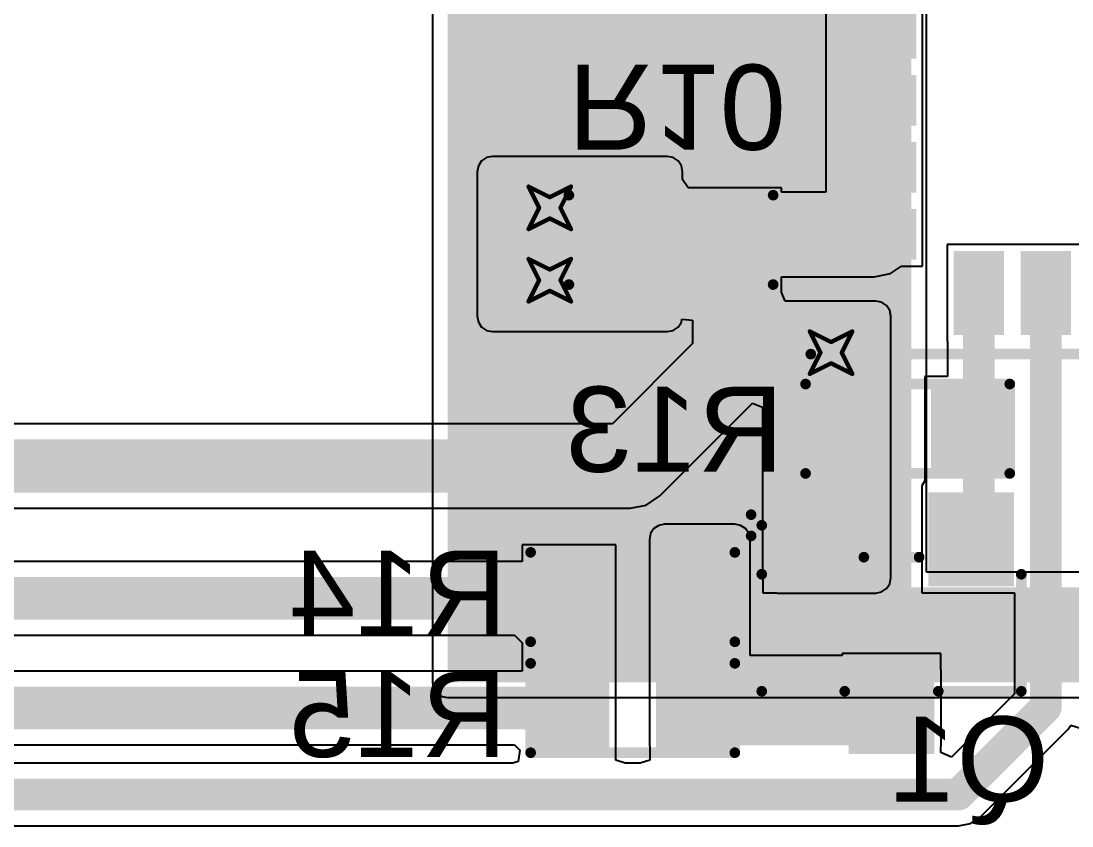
# Model space of a CAD drawing. Header units: inches. Extents: x -0.4 to 12.9, y -0.9 to 6.
# Drawn here: x 2.2214 to 2.7155, y 1.1656 to 1.5438 of the extents above; entities that cross this region are included whole.
import ezdxf

# ---------------------------------------------------------------- set-up
doc = ezdxf.new("R2010")
doc.units = ezdxf.units.IN
doc.header["$MEASUREMENT"] = 0
for name, color, linetype in [('Bottom Layer', 5, 'Continuous'), ('Bottom Overlay', 54, 'Continuous'), ('Bottom Paste', 16, 'Continuous'), ('Bottom Solder', 6, 'Continuous'), ('Drill Drawing', 1, 'Continuous'), ('Top Layer', 1, 'Continuous'), ('Top Solder', 216, 'Continuous'), ('Via Holes', 16, 'Continuous')]:
    doc.layers.add(name, color=color, linetype=linetype)
doc.styles.add('Arial', font='', dxfattribs={"height": 0.2})
doc.styles.get('Arial').set_extended_font_data('Arial')

# ---------------------------------------------------------------- blocks, each defined once
blk = doc.blocks.new('R___0603_B_1')
at = {"layer": 'Bottom Layer'}
for points in [[(-0.045, -0.0175), (-0.045, 0.0175), (-0.015, 0.0175), (-0.015, -0.0175)], [(0.015, -0.0175), (0.015, 0.0175), (0.045, 0.0175), (0.045, -0.0175)]]:
    blk.add_hatch(color=5, dxfattribs=at).paths.add_polyline_path(points)
at = {"layer": 'Bottom Paste'}
for points in [[(-0.045, -0.0175), (-0.045, 0.0175), (-0.015, 0.0175), (-0.015, -0.0175)], [(0.015, -0.0175), (0.015, 0.0175), (0.045, 0.0175), (0.045, -0.0175)]]:
    blk.add_hatch(color=16, dxfattribs=at).paths.add_polyline_path(points)
at = {"layer": 'Bottom Solder'}
for points in [[(-0.049, -0.0215), (-0.049, 0.0215), (-0.011, 0.0215), (-0.011, -0.0215)], [(0.011, -0.0215), (0.011, 0.0215), (0.049, 0.0215), (0.049, -0.0215)]]:
    blk.add_hatch(color=6, dxfattribs=at).paths.add_polyline_path(points)
at = {"layer": 'Bottom Overlay'}
for points in [[(0.048, 0.021, 0.005, 0.005, 0), (-0.048, 0.021, 0.005, 0.005, 0)], [(-0.048, 0.021, 0.005, 0.005, 0), (-0.048, -0.021, 0.005, 0.005, 0)], [(0.048, 0.021, 0.005, 0.005, 0), (0.048, -0.021, 0.005, 0.005, 0)], [(0.048, -0.021, 0.005, 0.005, 0), (-0.048, -0.021, 0.005, 0.005, 0)]]:
    blk.add_lwpolyline(points, format="xyseb", dxfattribs=at)
for points in [[(-0.04925, 0.021, 0.0025, 0.0025, 1), (-0.04675, 0.021, 0.0025, 0.0025, 1)], [(-0.04925, 0.021, 0.0025, 0.0025, 1), (-0.04675, 0.021, 0.0025, 0.0025, 1)], [(0.04675, 0.021, 0.0025, 0.0025, 1), (0.04925, 0.021, 0.0025, 0.0025, 1)], [(0.04675, 0.021, 0.0025, 0.0025, 1), (0.04925, 0.021, 0.0025, 0.0025, 1)], [(-0.04925, -0.021, 0.0025, 0.0025, 1), (-0.04675, -0.021, 0.0025, 0.0025, 1)], [(-0.04925, -0.021, 0.0025, 0.0025, 1), (-0.04675, -0.021, 0.0025, 0.0025, 1)], [(0.04675, -0.021, 0.0025, 0.0025, 1), (0.04925, -0.021, 0.0025, 0.0025, 1)], [(0.04675, -0.021, 0.0025, 0.0025, 1), (0.04925, -0.021, 0.0025, 0.0025, 1)]]:
    blk.add_lwpolyline(points, format="xyseb", close=True, dxfattribs=at)
blk = doc.blocks.new('R___0603_B_2')
at = {"layer": 'Bottom Layer'}
for points in [[(-0.045, -0.0175), (-0.045, 0.0175), (-0.015, 0.0175), (-0.015, -0.0175)], [(0.015, -0.0175), (0.015, 0.0175), (0.045, 0.0175), (0.045, -0.0175)]]:
    blk.add_hatch(color=5, dxfattribs=at).paths.add_polyline_path(points)
at = {"layer": 'Bottom Paste'}
for points in [[(-0.045, -0.0175), (-0.045, 0.0175), (-0.015, 0.0175), (-0.015, -0.0175)], [(0.015, -0.0175), (0.015, 0.0175), (0.045, 0.0175), (0.045, -0.0175)]]:
    blk.add_hatch(color=16, dxfattribs=at).paths.add_polyline_path(points)
at = {"layer": 'Bottom Solder'}
for points in [[(-0.049, -0.0215), (-0.049, 0.0215), (-0.011, 0.0215), (-0.011, -0.0215)], [(0.011, -0.0215), (0.011, 0.0215), (0.049, 0.0215), (0.049, -0.0215)]]:
    blk.add_hatch(color=6, dxfattribs=at).paths.add_polyline_path(points)
at = {"layer": 'Bottom Overlay'}
for points in [[(-0.048, 0.021, 0.005, 0.005, 0), (0.048, 0.021, 0.005, 0.005, 0)], [(-0.048, -0.021, 0.005, 0.005, 0), (-0.048, 0.021, 0.005, 0.005, 0)], [(0.048, -0.021, 0.005, 0.005, 0), (0.048, 0.021, 0.005, 0.005, 0)], [(-0.048, -0.021, 0.005, 0.005, 0), (0.048, -0.021, 0.005, 0.005, 0)]]:
    blk.add_lwpolyline(points, format="xyseb", dxfattribs=at)
for points in [[(-0.04925, 0.021, 0.0025, 0.0025, 1), (-0.04675, 0.021, 0.0025, 0.0025, 1)], [(-0.04925, 0.021, 0.0025, 0.0025, 1), (-0.04675, 0.021, 0.0025, 0.0025, 1)], [(0.04675, 0.021, 0.0025, 0.0025, 1), (0.04925, 0.021, 0.0025, 0.0025, 1)], [(0.04675, 0.021, 0.0025, 0.0025, 1), (0.04925, 0.021, 0.0025, 0.0025, 1)], [(-0.04925, -0.021, 0.0025, 0.0025, 1), (-0.04675, -0.021, 0.0025, 0.0025, 1)], [(-0.04925, -0.021, 0.0025, 0.0025, 1), (-0.04675, -0.021, 0.0025, 0.0025, 1)], [(0.04675, -0.021, 0.0025, 0.0025, 1), (0.04925, -0.021, 0.0025, 0.0025, 1)], [(0.04675, -0.021, 0.0025, 0.0025, 1), (0.04925, -0.021, 0.0025, 0.0025, 1)]]:
    blk.add_lwpolyline(points, format="xyseb", close=True, dxfattribs=at)
blk = doc.blocks.new('R___0603_B_3')
at = {"layer": 'Bottom Layer'}
for points in [[(-0.045, -0.0175), (-0.045, 0.0175), (-0.015, 0.0175), (-0.015, -0.0175)], [(0.015, -0.0175), (0.015, 0.0175), (0.045, 0.0175), (0.045, -0.0175)]]:
    blk.add_hatch(color=5, dxfattribs=at).paths.add_polyline_path(points)
at = {"layer": 'Bottom Paste'}
for points in [[(-0.045, -0.0175), (-0.045, 0.0175), (-0.015, 0.0175), (-0.015, -0.0175)], [(0.015, -0.0175), (0.015, 0.0175), (0.045, 0.0175), (0.045, -0.0175)]]:
    blk.add_hatch(color=16, dxfattribs=at).paths.add_polyline_path(points)
at = {"layer": 'Bottom Solder'}
for points in [[(-0.049, -0.0215), (-0.049, 0.0215), (-0.011, 0.0215), (-0.011, -0.0215)], [(0.011, -0.0215), (0.011, 0.0215), (0.049, 0.0215), (0.049, -0.0215)]]:
    blk.add_hatch(color=6, dxfattribs=at).paths.add_polyline_path(points)
at = {"layer": 'Bottom Overlay'}
for points in [[(-0.048, 0.021, 0.005, 0.005, 0), (0.048, 0.021, 0.005, 0.005, 0)], [(-0.048, -0.021, 0.005, 0.005, 0), (-0.048, 0.021, 0.005, 0.005, 0)], [(0.048, -0.021, 0.005, 0.005, 0), (0.048, 0.021, 0.005, 0.005, 0)], [(-0.048, -0.021, 0.005, 0.005, 0), (0.048, -0.021, 0.005, 0.005, 0)]]:
    blk.add_lwpolyline(points, format="xyseb", dxfattribs=at)
for points in [[(-0.04925, 0.021, 0.0025, 0.0025, 1), (-0.04675, 0.021, 0.0025, 0.0025, 1)], [(-0.04925, 0.021, 0.0025, 0.0025, 1), (-0.04675, 0.021, 0.0025, 0.0025, 1)], [(0.04675, 0.021, 0.0025, 0.0025, 1), (0.04925, 0.021, 0.0025, 0.0025, 1)], [(0.04675, 0.021, 0.0025, 0.0025, 1), (0.04925, 0.021, 0.0025, 0.0025, 1)], [(-0.04925, -0.021, 0.0025, 0.0025, 1), (-0.04675, -0.021, 0.0025, 0.0025, 1)], [(-0.04925, -0.021, 0.0025, 0.0025, 1), (-0.04675, -0.021, 0.0025, 0.0025, 1)], [(0.04675, -0.021, 0.0025, 0.0025, 1), (0.04925, -0.021, 0.0025, 0.0025, 1)], [(0.04675, -0.021, 0.0025, 0.0025, 1), (0.04925, -0.021, 0.0025, 0.0025, 1)]]:
    blk.add_lwpolyline(points, format="xyseb", close=True, dxfattribs=at)
blk = doc.blocks.new('S___23_B_4')
at = {"layer": 'Bottom Layer'}
for points in [[(-0.05354, 0.05748), (-0.02126, 0.05748), (-0.02126, 0.02126), (-0.05354, 0.02126)], [(0.02126, 0.05748), (0.05354, 0.05748), (0.05354, 0.02126), (0.02126, 0.02126)], [(-0.01614, -0.02126), (0.01614, -0.02126), (0.01614, -0.05748), (-0.01614, -0.05748)]]:
    blk.add_hatch(color=5, dxfattribs=at).paths.add_polyline_path(points)
at = {"layer": 'Bottom Paste'}
for points in [[(-0.05354, 0.05748), (-0.02126, 0.05748), (-0.02126, 0.02126), (-0.05354, 0.02126)], [(0.02126, 0.05748), (0.05354, 0.05748), (0.05354, 0.02126), (0.02126, 0.02126)], [(-0.01614, -0.02126), (0.01614, -0.02126), (0.01614, -0.05748), (-0.01614, -0.05748)]]:
    blk.add_hatch(color=16, dxfattribs=at).paths.add_polyline_path(points)
at = {"layer": 'Bottom Solder'}
for points in [[(-0.05754, 0.06148), (-0.01726, 0.06148), (-0.01726, 0.01726), (-0.05754, 0.01726)], [(0.01726, 0.06148), (0.05754, 0.06148), (0.05754, 0.01726), (0.01726, 0.01726)], [(-0.02014, -0.01726), (0.02014, -0.01726), (0.02014, -0.06148), (-0.02014, -0.06148)]]:
    blk.add_hatch(color=6, dxfattribs=at).paths.add_polyline_path(points)
at = {"layer": 'Bottom Overlay'}
for points in [[(-0.066, 0.051, 0.005, 0.005, 0), (-0.061, 0.046, 0.005, 0.005, 0)], [(-0.066, 0.041, 0.005, 0.005, 0), (-0.066, 0.051, 0.005, 0.005, 0)], [(-0.066, 0.041, 0.005, 0.005, 0), (-0.061, 0.046, 0.005, 0.005, 0)], [(-0.013, 0.031, 0.005, 0.005, 0), (0.013, 0.031, 0.005, 0.005, 0)], [(-0.061, -0.032, 0.005, 0.005, 0), (-0.061, 0.023, 0.005, 0.005, 0)], [(0.061, -0.032, 0.005, 0.005, 0), (0.061, 0.023, 0.005, 0.005, 0)], [(-0.061, -0.032, 0.005, 0.005, 0), (-0.022, -0.032, 0.005, 0.005, 0)], [(0.022, -0.032, 0.005, 0.005, 0), (0.061, -0.032, 0.005, 0.005, 0)]]:
    blk.add_lwpolyline(points, format="xyseb", dxfattribs=at)
for points in [[(-0.06725, 0.051, 0.0025, 0.0025, 1), (-0.06475, 0.051, 0.0025, 0.0025, 1)], [(-0.06725, 0.051, 0.0025, 0.0025, 1), (-0.06475, 0.051, 0.0025, 0.0025, 1)], [(-0.06225, 0.046, 0.0025, 0.0025, 1), (-0.05975, 0.046, 0.0025, 0.0025, 1)], [(-0.06225, 0.046, 0.0025, 0.0025, 1), (-0.05975, 0.046, 0.0025, 0.0025, 1)], [(-0.06725, 0.041, 0.0025, 0.0025, 1), (-0.06475, 0.041, 0.0025, 0.0025, 1)], [(-0.06725, 0.041, 0.0025, 0.0025, 1), (-0.06475, 0.041, 0.0025, 0.0025, 1)], [(-0.01425, 0.031, 0.0025, 0.0025, 1), (-0.01175, 0.031, 0.0025, 0.0025, 1)], [(0.01175, 0.031, 0.0025, 0.0025, 1), (0.01425, 0.031, 0.0025, 0.0025, 1)], [(-0.06225, 0.023, 0.0025, 0.0025, 1), (-0.05975, 0.023, 0.0025, 0.0025, 1)], [(0.05975, 0.023, 0.0025, 0.0025, 1), (0.06225, 0.023, 0.0025, 0.0025, 1)], [(-0.06225, -0.032, 0.0025, 0.0025, 1), (-0.05975, -0.032, 0.0025, 0.0025, 1)], [(-0.06225, -0.032, 0.0025, 0.0025, 1), (-0.05975, -0.032, 0.0025, 0.0025, 1)], [(-0.02325, -0.032, 0.0025, 0.0025, 1), (-0.02075, -0.032, 0.0025, 0.0025, 1)], [(0.02075, -0.032, 0.0025, 0.0025, 1), (0.02325, -0.032, 0.0025, 0.0025, 1)], [(0.05975, -0.032, 0.0025, 0.0025, 1), (0.06225, -0.032, 0.0025, 0.0025, 1)], [(0.05975, -0.032, 0.0025, 0.0025, 1), (0.06225, -0.032, 0.0025, 0.0025, 1)]]:
    blk.add_lwpolyline(points, format="xyseb", close=True, dxfattribs=at)
blk = doc.blocks.new('ESP32_MINI_1_N4_B_5')
at = {"layer": 'Bottom Layer'}
for points in [[(-0.2126, 0.22244), (-0.2126, 0.25394), (-0.19685, 0.25394), (-0.19685, 0.22244)], [(-0.1811, 0.22244), (-0.1811, 0.25394), (-0.16535, 0.25394), (-0.16535, 0.22244)], [(-0.14961, 0.22244), (-0.14961, 0.25394), (-0.13386, 0.25394), (-0.13386, 0.22244)], [(-0.11811, 0.22244), (-0.11811, 0.25394), (-0.10236, 0.25394), (-0.10236, 0.22244)], [(-0.24803, 0.19685), (-0.21654, 0.19685), (-0.21654, 0.1811), (-0.24803, 0.1811)], [(-0.24803, 0.16535), (-0.21654, 0.16535), (-0.21654, 0.14961), (-0.24803, 0.14961)]]:
    blk.add_hatch(color=5, dxfattribs=at).paths.add_polyline_path(points)
at = {"layer": 'Bottom Paste'}
for points in [[(-0.2126, 0.22244), (-0.2126, 0.25394), (-0.19685, 0.25394), (-0.19685, 0.22244)], [(-0.1811, 0.22244), (-0.1811, 0.25394), (-0.16535, 0.25394), (-0.16535, 0.22244)], [(-0.14961, 0.22244), (-0.14961, 0.25394), (-0.13386, 0.25394), (-0.13386, 0.22244)], [(-0.11811, 0.22244), (-0.11811, 0.25394), (-0.10236, 0.25394), (-0.10236, 0.22244)], [(-0.24803, 0.19685), (-0.21654, 0.19685), (-0.21654, 0.1811), (-0.24803, 0.1811)], [(-0.24803, 0.16535), (-0.21654, 0.16535), (-0.21654, 0.14961), (-0.24803, 0.14961)]]:
    blk.add_hatch(color=16, dxfattribs=at).paths.add_polyline_path(points)
at = {"layer": 'Bottom Solder'}
for points in [[(-0.2166, 0.21844), (-0.2166, 0.25794), (-0.19285, 0.25794), (-0.19285, 0.21844)], [(-0.1851, 0.21844), (-0.1851, 0.25794), (-0.16135, 0.25794), (-0.16135, 0.21844)], [(-0.15361, 0.21844), (-0.15361, 0.25794), (-0.12986, 0.25794), (-0.12986, 0.21844)], [(-0.12211, 0.21844), (-0.12211, 0.25794), (-0.09836, 0.25794), (-0.09836, 0.21844)], [(-0.25203, 0.20085), (-0.21254, 0.20085), (-0.21254, 0.1771), (-0.25203, 0.1771)], [(-0.25203, 0.16935), (-0.21254, 0.16935), (-0.21254, 0.14561), (-0.25203, 0.14561)]]:
    blk.add_hatch(color=6, dxfattribs=at).paths.add_polyline_path(points)
at = {"layer": 'Bottom Overlay'}
for points in [[(-0.261, 0.268, 0.005, 0.005, 0), (0.262, 0.268, 0.005, 0.005, 0)], [(-0.261, 0.268, 0.005, 0.005, 0), (-0.261, -0.2815, 0.005, 0.005, 0)]]:
    blk.add_lwpolyline(points, format="xyseb", dxfattribs=at)
blk.add_lwpolyline([(-0.26225, 0.268, 0.0025, 0.0025, 1), (-0.25975, 0.268, 0.0025, 0.0025, 1)], format="xyseb", close=True, dxfattribs=at)
blk.add_lwpolyline([(-0.26225, 0.268, 0.0025, 0.0025, 1), (-0.25975, 0.268, 0.0025, 0.0025, 1)], format="xyseb", close=True, dxfattribs=at)
blk = doc.blocks.new('R___0603_B_14')
at = {"layer": 'Bottom Layer'}
for points in [[(-0.045, -0.0175), (-0.045, 0.0175), (-0.015, 0.0175), (-0.015, -0.0175)], [(0.015, -0.0175), (0.015, 0.0175), (0.045, 0.0175), (0.045, -0.0175)]]:
    blk.add_hatch(color=5, dxfattribs=at).paths.add_polyline_path(points)
at = {"layer": 'Bottom Paste'}
for points in [[(-0.045, -0.0175), (-0.045, 0.0175), (-0.015, 0.0175), (-0.015, -0.0175)], [(0.015, -0.0175), (0.015, 0.0175), (0.045, 0.0175), (0.045, -0.0175)]]:
    blk.add_hatch(color=16, dxfattribs=at).paths.add_polyline_path(points)
at = {"layer": 'Bottom Solder'}
for points in [[(-0.049, -0.0215), (-0.049, 0.0215), (-0.011, 0.0215), (-0.011, -0.0215)], [(0.011, -0.0215), (0.011, 0.0215), (0.049, 0.0215), (0.049, -0.0215)]]:
    blk.add_hatch(color=6, dxfattribs=at).paths.add_polyline_path(points)
at = {"layer": 'Bottom Overlay'}
for points in [[(-0.048, -0.021, 0.005, 0.005, 0), (-0.048, 0.021, 0.005, 0.005, 0)], [(-0.048, 0.021, 0.005, 0.005, 0), (0.048, 0.021, 0.005, 0.005, 0)], [(0.048, -0.021, 0.005, 0.005, 0), (0.048, 0.021, 0.005, 0.005, 0)], [(-0.048, -0.021, 0.005, 0.005, 0), (0.048, -0.021, 0.005, 0.005, 0)]]:
    blk.add_lwpolyline(points, format="xyseb", dxfattribs=at)
for points in [[(-0.04925, 0.021, 0.0025, 0.0025, 1), (-0.04675, 0.021, 0.0025, 0.0025, 1)], [(-0.04925, 0.021, 0.0025, 0.0025, 1), (-0.04675, 0.021, 0.0025, 0.0025, 1)], [(0.04675, 0.021, 0.0025, 0.0025, 1), (0.04925, 0.021, 0.0025, 0.0025, 1)], [(0.04675, 0.021, 0.0025, 0.0025, 1), (0.04925, 0.021, 0.0025, 0.0025, 1)], [(-0.04925, -0.021, 0.0025, 0.0025, 1), (-0.04675, -0.021, 0.0025, 0.0025, 1)], [(-0.04925, -0.021, 0.0025, 0.0025, 1), (-0.04675, -0.021, 0.0025, 0.0025, 1)], [(0.04675, -0.021, 0.0025, 0.0025, 1), (0.04925, -0.021, 0.0025, 0.0025, 1)], [(0.04675, -0.021, 0.0025, 0.0025, 1), (0.04925, -0.021, 0.0025, 0.0025, 1)]]:
    blk.add_lwpolyline(points, format="xyseb", close=True, dxfattribs=at)

msp = doc.modelspace()

# ---------------------------------------------------------------- hatches: boundary and pattern name
at = {"layer": 'Bottom Layer'}
for points in [[(2.44302, 1.47305), (2.44302, 1.40508), (2.52525, 1.40508), (2.52525, 1.47305)], [(2.57711, 1.28214), (2.62325, 1.28214), (2.62325, 1.40508), (2.57711, 1.40508)], [(2.524, 1.2131), (2.557, 1.2131), (2.557, 1.30025), (2.524, 1.30025)], [(2.524, 1.2034), (2.6468, 1.2034), (2.6468, 1.2385), (2.524, 1.2385)]]:
    msp.add_hatch(color=5, dxfattribs=at).paths.add_polyline_path(points)
h = msp.add_hatch(color=5, dxfattribs=at)
edge = h.paths.add_edge_path()
edge.add_arc((2.47, 1.45605), 0.01181, 0, 360)
h = msp.add_hatch(color=5, dxfattribs=at)
edge = h.paths.add_edge_path()
edge.add_arc((2.47, 1.42205), 0.01181, 0, 360)
h = msp.add_hatch(color=5, dxfattribs=at)
edge = h.paths.add_edge_path()
edge.add_arc((2.60225, 1.388), 0.01181, 0, 360)
at = {"layer": 'Bottom Solder'}
h = msp.add_hatch(color=6, dxfattribs=at)
edge = h.paths.add_edge_path()
edge.add_arc((2.47, 1.45605), 0.01581, 0, 360)
h = msp.add_hatch(color=6, dxfattribs=at)
edge = h.paths.add_edge_path()
edge.add_arc((2.47, 1.42205), 0.01581, 0, 360)
h = msp.add_hatch(color=6, dxfattribs=at)
edge = h.paths.add_edge_path()
edge.add_arc((2.60225, 1.388), 0.01581, 0, 360)
at = {"layer": 'Top Layer'}
for points in [[(2.422, 1.23302), (2.63992, 1.23302), (2.63992, 2.25258), (2.422, 2.25258)], [(2.57195, 1.23302), (2.89495, 1.23302), (2.89495, 1.27767), (2.57195, 1.27767)]]:
    msp.add_hatch(color=1, dxfattribs=at).paths.add_polyline_path(points)
h = msp.add_hatch(color=1, dxfattribs=at)
edge = h.paths.add_edge_path()
edge.add_arc((2.47, 1.45605), 0.01181, 0, 360)
h = msp.add_hatch(color=1, dxfattribs=at)
edge = h.paths.add_edge_path()
edge.add_arc((2.47, 1.42205), 0.01181, 0, 360)
h = msp.add_hatch(color=1, dxfattribs=at)
edge = h.paths.add_edge_path()
edge.add_arc((2.60225, 1.388), 0.01181, 0, 360)
at = {"layer": 'Top Solder'}
h = msp.add_hatch(color=216, dxfattribs=at)
edge = h.paths.add_edge_path()
edge.add_arc((2.47, 1.45605), 0.01581, 0, 360)
h = msp.add_hatch(color=216, dxfattribs=at)
edge = h.paths.add_edge_path()
edge.add_arc((2.47, 1.42205), 0.01581, 0, 360)
h = msp.add_hatch(color=216, dxfattribs=at)
edge = h.paths.add_edge_path()
edge.add_arc((2.60225, 1.388), 0.01581, 0, 360)
at = {"layer": 'Via Holes'}
h = msp.add_hatch(color=7, dxfattribs=at)
edge = h.paths.add_edge_path()
edge.add_arc((2.47, 1.45605), 0.00591, 0, 360)
h = msp.add_hatch(color=7, dxfattribs=at)
edge = h.paths.add_edge_path()
edge.add_arc((2.47, 1.42205), 0.00591, 0, 360)
h = msp.add_hatch(color=7, dxfattribs=at)
edge = h.paths.add_edge_path()
edge.add_arc((2.60225, 1.388), 0.00591, 0, 360)

# ---------------------------------------------------------------- linework, layer by layer
at = {"layer": 'Bottom Layer'}
for p, q in [((2.59976, 1.54969), (2.59976, 1.52645)), ((2.64525, 1.52645), (2.64525, 1.54969)), ((2.59976, 1.52645), (2.59976, 1.5232)), ((2.59976, 1.5232), (2.59976, 1.5182)), ((2.64525, 1.52145), (2.64525, 1.52645)), ((2.59976, 1.5182), (2.59976, 1.49495)), ((2.64525, 1.5182), (2.64525, 1.52145)), ((2.64525, 1.49495), (2.64525, 1.5182)), ((2.59976, 1.49495), (2.59976, 1.4917)), ((2.64525, 1.48995), (2.64525, 1.49495)), ((2.59976, 1.4917), (2.59976, 1.4867)), ((2.64525, 1.4867), (2.64525, 1.48995)), ((2.59976, 1.4867), (2.59976, 1.46346)), ((2.64525, 1.4602), (2.64525, 1.4867)), ((2.43797, 1.4781), (2.43643, 1.47578)), ((2.44029, 1.47964), (2.43797, 1.4781)), ((2.44302, 1.48019), (2.44029, 1.47964)), ((2.52525, 1.48019), (2.44302, 1.48019)), ((2.52798, 1.47964), (2.52525, 1.48019)), ((2.5303, 1.4781), (2.52798, 1.47964)), ((2.53185, 1.47578), (2.5303, 1.4781)), ((2.43643, 1.47578), (2.43588, 1.47305)), ((2.43588, 1.47305), (2.43588, 1.40508)), ((2.53239, 1.47305), (2.53185, 1.47578)), ((2.53239, 1.46942), (2.53239, 1.47305)), ((2.535, 1.4655), (2.53239, 1.46942)), ((2.53739, 1.4655), (2.535, 1.4655)), ((2.579, 1.4655), (2.53739, 1.4655)), ((2.579, 1.46346), (2.579, 1.4655)), ((2.59976, 1.46346), (2.579, 1.46346)), ((2.64525, 1.45846), (2.64525, 1.4602)), ((2.64525, 1.4602), (2.64525, 1.4602)), ((2.64525, 1.4552), (2.64525, 1.45846)), ((2.64525, 1.45846), (2.64525, 1.45846)), ((2.64525, 1.42871), (2.64525, 1.4552)), ((2.68659, 1.43877), (2.65684, 1.43877)), ((2.65684, 1.43877), (2.65684, 1.39328)), ((2.68834, 1.43877), (2.68659, 1.43877)), ((2.68659, 1.43877), (2.68659, 1.43877)), ((2.71484, 1.43877), (2.68834, 1.43877)), ((2.68834, 1.43877), (2.68834, 1.43877)), ((2.71984, 1.43877), (2.71484, 1.43877)), ((2.63011, 1.42521), (2.63534, 1.42871)), ((2.63534, 1.42871), (2.64525, 1.42871)), ((2.579, 1.4165), (2.579, 1.4237)), ((2.579, 1.4237), (2.62251, 1.4237)), ((2.62251, 1.4237), (2.63011, 1.42521)), ((2.58072, 1.41221), (2.579, 1.4165)), ((2.579, 1.4165), (2.579, 1.4165)), ((2.579, 1.4165), (2.579, 1.4165)), ((2.579, 1.4165), (2.579, 1.4165)), ((2.62325, 1.41221), (2.58072, 1.41221)), ((2.62599, 1.41167), (2.62325, 1.41221)), ((2.6283, 1.41012), (2.62599, 1.41167)), ((2.62985, 1.40781), (2.6283, 1.41012)), ((2.43588, 1.40508), (2.43643, 1.40235)), ((2.53185, 1.40235), (2.53212, 1.40371)), ((2.53212, 1.40371), (2.53712, 1.40322)), ((2.53712, 1.40322), (2.53712, 1.39224)), ((2.63039, 1.40508), (2.62985, 1.40781)), ((2.63039, 1.28214), (2.63039, 1.40508)), ((2.43643, 1.40235), (2.43797, 1.40003)), ((2.43797, 1.40003), (2.44029, 1.39848)), ((2.44029, 1.39848), (2.44302, 1.39794)), ((2.52525, 1.39794), (2.52798, 1.39848)), ((2.52798, 1.39848), (2.5303, 1.40003)), ((2.5303, 1.40003), (2.53185, 1.40235)), ((2.44302, 1.39794), (2.52525, 1.39794)), ((2.65684, 1.39328), (2.65693, 1.39328)), ((2.65693, 1.39328), (2.65693, 1.37675)), ((2.53712, 1.39224), (2.49952, 1.35463)), ((2.65693, 1.37675), (2.64625, 1.37675)), ((2.64625, 1.37675), (2.64625, 1.32775)), ((2.52181, 1.32069), (2.56536, 1.36424)), ((2.56536, 1.36424), (2.56998, 1.36232)), ((2.56998, 1.36232), (2.56998, 1.28214)), ((2.49952, 1.35463), (1.77275, 1.35463)), ((2.64625, 1.32775), (2.64492, 1.32536)), ((2.64492, 1.32536), (2.64492, 1.32536)), ((2.64492, 1.32536), (2.64492, 1.27514)), ((2.51536, 1.31638), (2.52181, 1.32069)), ((1.78099, 1.31487), (2.50775, 1.31487)), ((2.50775, 1.31487), (2.51536, 1.31638)), ((2.51895, 1.3053), (2.51741, 1.30298)), ((2.52127, 1.30685), (2.51895, 1.3053)), ((2.524, 1.30739), (2.52127, 1.30685)), ((2.557, 1.30739), (2.524, 1.30739)), ((2.55973, 1.30685), (2.557, 1.30739)), ((2.56205, 1.3053), (2.55973, 1.30685)), ((2.56359, 1.30298), (2.56205, 1.3053)), ((2.51741, 1.30298), (2.51686, 1.30025)), ((2.51686, 1.30025), (2.51686, 1.2385)), ((2.56414, 1.30025), (2.56359, 1.30298)), ((2.56414, 1.24564), (2.56414, 1.30025)), ((2.501, 1.29764), (2.457, 1.29764)), ((2.457, 1.29764), (2.457, 1.2899)), ((2.501, 1.2505), (2.501, 1.29764)), ((2.457, 1.2899), (2.12493, 1.2899)), ((2.56998, 1.28214), (2.57011, 1.28145)), ((2.57011, 1.28145), (2.57011, 1.27514)), ((2.62985, 1.27941), (2.63039, 1.28214)), ((2.57011, 1.27514), (2.57642, 1.27514)), ((2.57642, 1.27514), (2.57711, 1.275)), ((2.57711, 1.275), (2.62325, 1.275)), ((2.62325, 1.275), (2.62599, 1.27555)), ((2.62599, 1.27555), (2.6283, 1.2771)), ((2.6283, 1.2771), (2.62985, 1.27941)), ((2.64492, 1.27514), (2.68843, 1.27514)), ((2.68843, 1.27514), (2.68843, 1.22762)), ((2.12769, 1.25524), (2.45346, 1.25524)), ((2.45346, 1.25524), (2.457, 1.2517)), ((2.457, 1.2517), (2.457, 1.2455)), ((2.501, 1.24864), (2.501, 1.2505)), ((2.457, 1.2455), (2.457, 1.24364)), ((2.501, 1.24364), (2.501, 1.24864)), ((2.60751, 1.24564), (2.56414, 1.24564)), ((2.6538, 1.24662), (2.60751, 1.24662)), ((2.60751, 1.24662), (2.60751, 1.24564)), ((2.6538, 1.23919), (2.6538, 1.24662)), ((2.457, 1.24364), (2.457, 1.23833)), ((2.501, 1.20015), (2.501, 1.24364)), ((2.457, 1.23833), (1.54918, 1.23833)), ((2.51686, 1.2385), (2.51686, 1.2034)), ((2.65393, 1.2385), (2.6538, 1.23919)), ((2.65393, 1.2034), (2.65393, 1.2385)), ((2.68843, 1.22762), (2.6588, 1.19798)), ((2.67254, 1.16991), (2.71367, 1.21104)), ((2.71367, 1.21104), (2.71493, 1.21292)), ((2.71493, 1.21292), (2.71993, 1.21141)), ((1.542, 1.20367), (2.45346, 1.20367)), ((2.45346, 1.20367), (2.45588, 1.20125)), ((2.45588, 1.20125), (2.4551, 1.19592)), ((2.51686, 1.2034), (2.517, 1.20271)), ((2.517, 1.20271), (2.517, 1.1965)), ((2.6538, 1.20271), (2.65393, 1.2034)), ((2.6538, 1.20006), (2.6538, 1.20271)), ((2.4551, 1.19592), (2.45256, 1.19515)), ((2.501, 1.1965), (2.501, 1.20015)), ((2.50544, 1.19515), (2.501, 1.1965)), ((2.517, 1.1965), (2.51256, 1.19515)), ((2.6588, 1.19798), (2.6538, 1.20006)), ((2.45256, 1.19515), (0.99036, 1.19515)), ((2.51256, 1.19515), (2.50544, 1.19515)), ((2.66208, 1.16558), (2.66774, 1.1667)), ((2.66774, 1.1667), (2.67254, 1.16991)), ((0.99649, 1.16558), (2.66208, 1.16558))]:
    msp.add_line(p, q, dxfattribs=at)
for points in [[(2.55958, 1.44358, 0.025, 0.025, 0), (2.62251, 1.44358, 0.025, 0.025, 0)], [(2.557, 1.384, 0.025, 0.025, 0), (2.557, 1.4385, 0.025, 0.025, 0)], [(2.67172, 1.35225, 0.015, 0.015, 0), (2.67172, 1.41602, 0.015, 0.015, 0)], [(2.70321, 1.22149, 0.015, 0.015, 0), (2.70321, 1.41602, 0.015, 0.015, 0)], [(2.50775, 1.33475, 0.025, 0.025, 0), (2.557, 1.384, 0.025, 0.025, 0)], [(2.67172, 1.30025, 0.015, 0.015, 0), (2.67172, 1.35225, 0.015, 0.015, 0)], [(1.77275, 1.33475, 0.025, 0.025, 0), (2.50775, 1.33475, 0.025, 0.025, 0)], [(2.11957, 1.27257, 0.02, 0.02, 0), (2.47843, 1.27257, 0.02, 0.02, 0)], [(2.47843, 1.27257, 0.02, 0.02, 0), (2.479, 1.27314, 0.02, 0.02, 0)], [(1.542, 1.221, 0.02, 0.02, 0), (2.479, 1.221, 0.02, 0.02, 0)], [(2.66208, 1.18036, 0.015, 0.015, 0), (2.70321, 1.22149, 0.015, 0.015, 0)], [(0.99036, 1.18036, 0.015, 0.015, 0), (2.66208, 1.18036, 0.015, 0.015, 0)]]:
    msp.add_lwpolyline(points, format="xyseb", dxfattribs=at)
for points in [[(2.55333, 1.44358, 0.0125, 0.0125, 1), (2.56583, 1.44358, 0.0125, 0.0125, 1)], [(2.61626, 1.44358, 0.0125, 0.0125, 1), (2.62876, 1.44358, 0.0125, 0.0125, 1)], [(2.55075, 1.4385, 0.0125, 0.0125, 1), (2.56325, 1.4385, 0.0125, 0.0125, 1)], [(2.66797, 1.41602, 0.0075, 0.0075, 1), (2.67547, 1.41602, 0.0075, 0.0075, 1)], [(2.69946, 1.41602, 0.0075, 0.0075, 1), (2.70696, 1.41602, 0.0075, 0.0075, 1)], [(2.55075, 1.384, 0.0125, 0.0125, 1), (2.56325, 1.384, 0.0125, 0.0125, 1)], [(2.55075, 1.384, 0.0125, 0.0125, 1), (2.56325, 1.384, 0.0125, 0.0125, 1)], [(2.66797, 1.35225, 0.0075, 0.0075, 1), (2.67547, 1.35225, 0.0075, 0.0075, 1)], [(2.66797, 1.35225, 0.0075, 0.0075, 1), (2.67547, 1.35225, 0.0075, 0.0075, 1)], [(2.5015, 1.33475, 0.0125, 0.0125, 1), (2.514, 1.33475, 0.0125, 0.0125, 1)], [(2.5015, 1.33475, 0.0125, 0.0125, 1), (2.514, 1.33475, 0.0125, 0.0125, 1)], [(2.66797, 1.30025, 0.0075, 0.0075, 1), (2.67547, 1.30025, 0.0075, 0.0075, 1)], [(2.47343, 1.27257, 0.01, 0.01, 1), (2.48343, 1.27257, 0.01, 0.01, 1)], [(2.47343, 1.27257, 0.01, 0.01, 1), (2.48343, 1.27257, 0.01, 0.01, 1)], [(2.474, 1.27314, 0.01, 0.01, 1), (2.484, 1.27314, 0.01, 0.01, 1)], [(2.474, 1.221, 0.01, 0.01, 1), (2.484, 1.221, 0.01, 0.01, 1)], [(2.69946, 1.22149, 0.0075, 0.0075, 1), (2.70696, 1.22149, 0.0075, 0.0075, 1)], [(2.69946, 1.22149, 0.0075, 0.0075, 1), (2.70696, 1.22149, 0.0075, 0.0075, 1)], [(2.65833, 1.18036, 0.0075, 0.0075, 1), (2.66583, 1.18036, 0.0075, 0.0075, 1)], [(2.65833, 1.18036, 0.0075, 0.0075, 1), (2.66583, 1.18036, 0.0075, 0.0075, 1)]]:
    msp.add_lwpolyline(points, format="xyseb", close=True, dxfattribs=at)
at = {"layer": 'Drill Drawing'}
for points in [[(2.46, 1.46605, 0.002, 0.002, 0), (2.47, 1.46105, 0.002, 0.002, 0)], [(2.46, 1.46605, 0.002, 0.002, 0), (2.465, 1.45605, 0.002, 0.002, 0)], [(2.47, 1.46105, 0.002, 0.002, 0), (2.48, 1.46605, 0.002, 0.002, 0)], [(2.475, 1.45605, 0.002, 0.002, 0), (2.48, 1.46605, 0.002, 0.002, 0)], [(2.46, 1.44605, 0.002, 0.002, 0), (2.465, 1.45605, 0.002, 0.002, 0)], [(2.475, 1.45605, 0.002, 0.002, 0), (2.48, 1.44605, 0.002, 0.002, 0)], [(2.46, 1.44605, 0.002, 0.002, 0), (2.47, 1.45105, 0.002, 0.002, 0)], [(2.47, 1.45105, 0.002, 0.002, 0), (2.48, 1.44605, 0.002, 0.002, 0)], [(2.46, 1.43205, 0.002, 0.002, 0), (2.47, 1.42705, 0.002, 0.002, 0)], [(2.46, 1.43205, 0.002, 0.002, 0), (2.465, 1.42205, 0.002, 0.002, 0)], [(2.47, 1.42705, 0.002, 0.002, 0), (2.48, 1.43205, 0.002, 0.002, 0)], [(2.475, 1.42205, 0.002, 0.002, 0), (2.48, 1.43205, 0.002, 0.002, 0)], [(2.46, 1.41205, 0.002, 0.002, 0), (2.465, 1.42205, 0.002, 0.002, 0)], [(2.475, 1.42205, 0.002, 0.002, 0), (2.48, 1.41205, 0.002, 0.002, 0)], [(2.46, 1.41205, 0.002, 0.002, 0), (2.47, 1.41705, 0.002, 0.002, 0)], [(2.47, 1.41705, 0.002, 0.002, 0), (2.48, 1.41205, 0.002, 0.002, 0)], [(2.59225, 1.398, 0.002, 0.002, 0), (2.60225, 1.393, 0.002, 0.002, 0)], [(2.59225, 1.398, 0.002, 0.002, 0), (2.59725, 1.388, 0.002, 0.002, 0)], [(2.60225, 1.393, 0.002, 0.002, 0), (2.61225, 1.398, 0.002, 0.002, 0)], [(2.60725, 1.388, 0.002, 0.002, 0), (2.61225, 1.398, 0.002, 0.002, 0)], [(2.59225, 1.378, 0.002, 0.002, 0), (2.59725, 1.388, 0.002, 0.002, 0)], [(2.60725, 1.388, 0.002, 0.002, 0), (2.61225, 1.378, 0.002, 0.002, 0)], [(2.59225, 1.378, 0.002, 0.002, 0), (2.60225, 1.383, 0.002, 0.002, 0)], [(2.60225, 1.383, 0.002, 0.002, 0), (2.61225, 1.378, 0.002, 0.002, 0)]]:
    msp.add_lwpolyline(points, format="xyseb", dxfattribs=at)
for points in [[(2.4595, 1.46605, 0.001, 0.001, 1), (2.4605, 1.46605, 0.001, 0.001, 1)], [(2.4595, 1.46605, 0.001, 0.001, 1), (2.4605, 1.46605, 0.001, 0.001, 1)], [(2.4795, 1.46605, 0.001, 0.001, 1), (2.4805, 1.46605, 0.001, 0.001, 1)], [(2.4795, 1.46605, 0.001, 0.001, 1), (2.4805, 1.46605, 0.001, 0.001, 1)], [(2.4695, 1.46105, 0.001, 0.001, 1), (2.4705, 1.46105, 0.001, 0.001, 1)], [(2.4695, 1.46105, 0.001, 0.001, 1), (2.4705, 1.46105, 0.001, 0.001, 1)], [(2.4645, 1.45605, 0.001, 0.001, 1), (2.4655, 1.45605, 0.001, 0.001, 1)], [(2.4645, 1.45605, 0.001, 0.001, 1), (2.4655, 1.45605, 0.001, 0.001, 1)], [(2.4745, 1.45605, 0.001, 0.001, 1), (2.4755, 1.45605, 0.001, 0.001, 1)], [(2.4745, 1.45605, 0.001, 0.001, 1), (2.4755, 1.45605, 0.001, 0.001, 1)], [(2.4695, 1.45105, 0.001, 0.001, 1), (2.4705, 1.45105, 0.001, 0.001, 1)], [(2.4695, 1.45105, 0.001, 0.001, 1), (2.4705, 1.45105, 0.001, 0.001, 1)], [(2.4595, 1.44605, 0.001, 0.001, 1), (2.4605, 1.44605, 0.001, 0.001, 1)], [(2.4595, 1.44605, 0.001, 0.001, 1), (2.4605, 1.44605, 0.001, 0.001, 1)], [(2.4795, 1.44605, 0.001, 0.001, 1), (2.4805, 1.44605, 0.001, 0.001, 1)], [(2.4795, 1.44605, 0.001, 0.001, 1), (2.4805, 1.44605, 0.001, 0.001, 1)], [(2.4595, 1.43205, 0.001, 0.001, 1), (2.4605, 1.43205, 0.001, 0.001, 1)], [(2.4595, 1.43205, 0.001, 0.001, 1), (2.4605, 1.43205, 0.001, 0.001, 1)], [(2.4795, 1.43205, 0.001, 0.001, 1), (2.4805, 1.43205, 0.001, 0.001, 1)], [(2.4795, 1.43205, 0.001, 0.001, 1), (2.4805, 1.43205, 0.001, 0.001, 1)], [(2.4695, 1.42705, 0.001, 0.001, 1), (2.4705, 1.42705, 0.001, 0.001, 1)], [(2.4695, 1.42705, 0.001, 0.001, 1), (2.4705, 1.42705, 0.001, 0.001, 1)], [(2.4645, 1.42205, 0.001, 0.001, 1), (2.4655, 1.42205, 0.001, 0.001, 1)], [(2.4645, 1.42205, 0.001, 0.001, 1), (2.4655, 1.42205, 0.001, 0.001, 1)], [(2.4745, 1.42205, 0.001, 0.001, 1), (2.4755, 1.42205, 0.001, 0.001, 1)], [(2.4745, 1.42205, 0.001, 0.001, 1), (2.4755, 1.42205, 0.001, 0.001, 1)], [(2.4695, 1.41705, 0.001, 0.001, 1), (2.4705, 1.41705, 0.001, 0.001, 1)], [(2.4695, 1.41705, 0.001, 0.001, 1), (2.4705, 1.41705, 0.001, 0.001, 1)], [(2.4595, 1.41205, 0.001, 0.001, 1), (2.4605, 1.41205, 0.001, 0.001, 1)], [(2.4595, 1.41205, 0.001, 0.001, 1), (2.4605, 1.41205, 0.001, 0.001, 1)], [(2.4795, 1.41205, 0.001, 0.001, 1), (2.4805, 1.41205, 0.001, 0.001, 1)], [(2.4795, 1.41205, 0.001, 0.001, 1), (2.4805, 1.41205, 0.001, 0.001, 1)], [(2.59175, 1.398, 0.001, 0.001, 1), (2.59275, 1.398, 0.001, 0.001, 1)], [(2.59175, 1.398, 0.001, 0.001, 1), (2.59275, 1.398, 0.001, 0.001, 1)], [(2.61175, 1.398, 0.001, 0.001, 1), (2.61275, 1.398, 0.001, 0.001, 1)], [(2.61175, 1.398, 0.001, 0.001, 1), (2.61275, 1.398, 0.001, 0.001, 1)], [(2.60175, 1.393, 0.001, 0.001, 1), (2.60275, 1.393, 0.001, 0.001, 1)], [(2.60175, 1.393, 0.001, 0.001, 1), (2.60275, 1.393, 0.001, 0.001, 1)], [(2.59675, 1.388, 0.001, 0.001, 1), (2.59775, 1.388, 0.001, 0.001, 1)], [(2.59675, 1.388, 0.001, 0.001, 1), (2.59775, 1.388, 0.001, 0.001, 1)], [(2.60675, 1.388, 0.001, 0.001, 1), (2.60775, 1.388, 0.001, 0.001, 1)], [(2.60675, 1.388, 0.001, 0.001, 1), (2.60775, 1.388, 0.001, 0.001, 1)], [(2.60175, 1.383, 0.001, 0.001, 1), (2.60275, 1.383, 0.001, 0.001, 1)], [(2.60175, 1.383, 0.001, 0.001, 1), (2.60275, 1.383, 0.001, 0.001, 1)], [(2.59175, 1.378, 0.001, 0.001, 1), (2.59275, 1.378, 0.001, 0.001, 1)], [(2.59175, 1.378, 0.001, 0.001, 1), (2.59275, 1.378, 0.001, 0.001, 1)], [(2.61175, 1.378, 0.001, 0.001, 1), (2.61275, 1.378, 0.001, 0.001, 1)], [(2.61175, 1.378, 0.001, 0.001, 1), (2.61275, 1.378, 0.001, 0.001, 1)]]:
    msp.add_lwpolyline(points, format="xyseb", close=True, dxfattribs=at)
at = {"layer": 'Top Layer'}
for p, q in [((2.41486, 2.25258), (2.41486, 1.23302)), ((2.64706, 1.28481), (2.64706, 2.25258)), ((2.89495, 1.28481), (2.64706, 1.28481)), ((2.41486, 1.23302), (2.41541, 1.23029)), ((2.41541, 1.23029), (2.41695, 1.22797)), ((2.41695, 1.22797), (2.41927, 1.22643)), ((2.41927, 1.22643), (2.422, 1.22588)), ((2.422, 1.22588), (2.81308, 1.22588))]:
    msp.add_line(p, q, dxfattribs=at)

# ---------------------------------------------------------------- block references
for name, p, rotation in [('ESP32_MINI_1_N4_B_5', (2.8607, 1.64831), 90), ('R___0603_B_1', (2.509, 1.221), 180)]:
    msp.add_blockref(name, p, dxfattribs=dict(rotation=rotation))
for name, p in [('R___0603_B_14', (2.527, 1.441)), ('R___0603_B_3', (2.63825, 1.35225)), ('S___23_B_4', (2.63066, 1.26088)), ('R___0603_B_2', (2.509, 1.27314))]:
    msp.add_blockref(name, p)

# ---------------------------------------------------------------- texts
at = {"layer": 'Bottom Overlay', "style": 'Arial', "text_generation_flag": 2}
msp.add_text('R10', height=0.04, rotation=180, dxfattribs=at).set_placement((2.4785, 1.52337))
for s, p in [('R13', (2.57998, 1.33201)), ('R14', (2.44998, 1.25501)), ('R15', (2.44998, 1.19801)), ('Q1', (2.70466, 1.17701))]:
    msp.add_text(s, height=0.04, dxfattribs=at).set_placement(p)

doc.saveas('drawing.dxf')
